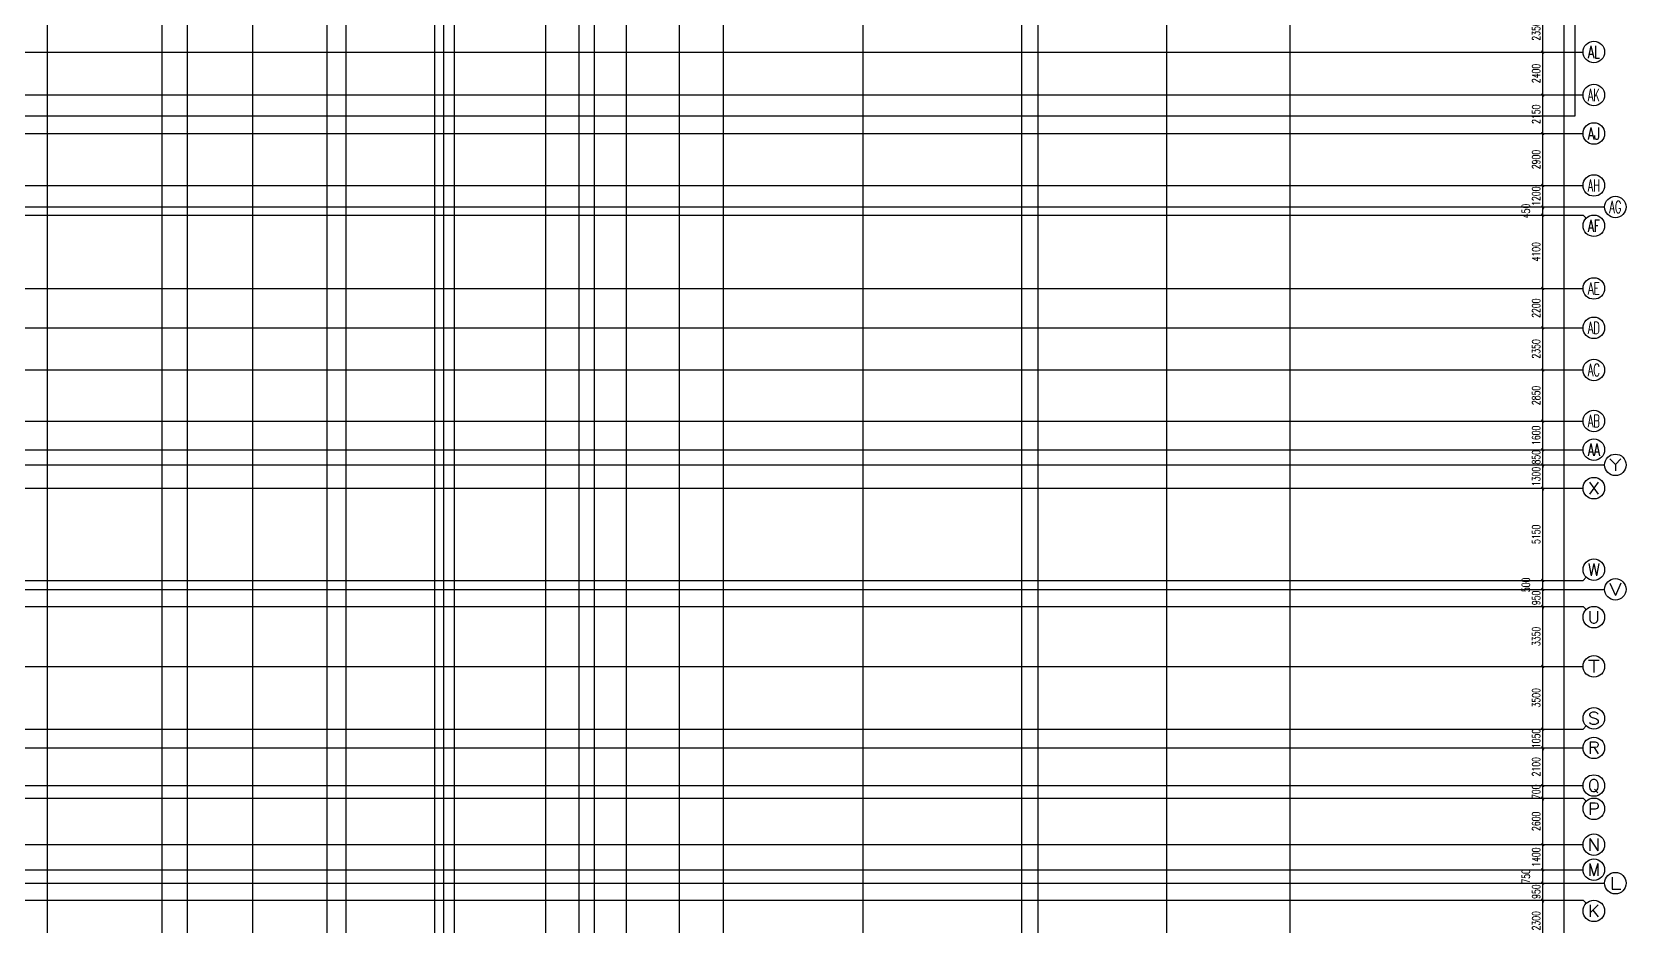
# Model space of a CAD drawing. Extents: x 369444 to 684549, y -549309 to 575337.
# Drawn here: x 544050 to 632971, y 95757 to 145682 of the extents above; entities that cross this region are included whole.
import ezdxf
from ezdxf.enums import TextEntityAlignment as Align

# ---------------------------------------------------------------- set-up
doc = ezdxf.new("R2010")
doc.units = 0
doc.header["$LTSCALE"] = 1000
doc.header["$MEASUREMENT"] = 0
for name, color, linetype in [('AXIS', 3, 'Continuous'), ('AXIS_TEXT', 7, 'Continuous'), ('DOTE', 1, 'Continuous')]:
    doc.layers.add(name, color=color, linetype=linetype)
doc.layers.add('不要动图层', color=140, linetype='Continuous', plot=False)
doc.styles.add('_TCH_AXIS', font='COMPLEX', dxfattribs={"bigfont": 'GBCBIG'})
doc.styles.add('_TCH_DIM_T3', font='SIMPLEX', dxfattribs={"width": 0.705882, "bigfont": 'GBCBIG'})
doc.styles.add('COMPLEX', font='COMPLEX')
doc.dimstyles.new('_TCH_ARCH&&150', dxfattribs={"dimtxt": 446.25, "dimasz": 150, "dimexe": 375, "dimexo": 450, "dimgap": 150, "dimtad": 1, "dimdec": 0, "dimzin": 0, "dimdsep": 46, "dimtxsty": '_TCH_DIM_T3', "dimblk": 'ARCHTICK', "dimcen": 0.09, "dimclrt": 7, "dimazin": 2, "dimtfac": 1, "dimtdec": 0, "dimtix": 1, "dimtmove": 2, "dimatfit": 3, "dimfxl": 0, "dimtolj": 1, "dimtzin": 0, "dimarcsym": 0})

# ---------------------------------------------------------------- blocks, each defined once
blk = doc.blocks.new('_ArchTick')
at = {"color": 0, "linetype": 'ByBlock', "const_width": 0.4}
blk.add_lwpolyline([(-0.5, -0.5), (0.5, 0.5)], dxfattribs=at)
blk = doc.blocks.new('*D790')
at = {"layer": 'AXIS', "color": 0, "lineweight": -2, "transparency": 16777216}
for p, q in [((625021, 97207), (628696, 97207)), ((628321, 94907), (628321, 97207)), ((625021, 94907), (628696, 94907))]:
    blk.add_line(p, q, dxfattribs=at)
at = {"layer": 'Defpoints', "color": 0, "transparency": 16777216}
for p in [(624571, 97207), (628321, 97207), (624571, 94907)]:
    blk.add_point(p, dxfattribs=at)
at = {"layer": 'AXIS', "color": 0, "lineweight": -2, "transparency": 16777216, "xscale": 150, "yscale": 150, "zscale": 150}
for p, rotation in [((628321, 97207), 90), ((628321, 94907), 270)]:
    blk.add_blockref('_ArchTick', p, dxfattribs=dict(at, rotation=rotation))
at = {"layer": 'AXIS', "color": 7, "lineweight": -2, "transparency": 16777216, "insert": (627948, 96057), "char_height": 446.2, "attachment_point": 5, "rotation": 90, "style": '_TCH_DIM_T3'}
blk.add_mtext('\\A1;2300', dxfattribs=at)
blk = doc.blocks.new('*D791')
at = {"layer": 'AXIS', "color": 0, "lineweight": -2, "transparency": 16777216}
for p, q in [((625021, 98157), (628696, 98157)), ((628321, 98157), (628321, 98307)), ((628321, 97207), (628321, 98157)), ((625021, 97207), (628696, 97207)), ((628321, 97207), (628321, 97057))]:
    blk.add_line(p, q, dxfattribs=at)
at = {"layer": 'Defpoints', "color": 0, "transparency": 16777216}
for p in [(624571, 98157), (628321, 98157), (624571, 97207)]:
    blk.add_point(p, dxfattribs=at)
at = {"layer": 'AXIS', "color": 0, "lineweight": -2, "transparency": 16777216, "xscale": 150, "yscale": 150, "zscale": 150}
for p, rotation in [((628321, 98157), 270), ((628321, 97207), 90)]:
    blk.add_blockref('_ArchTick', p, dxfattribs=dict(at, rotation=rotation))
at = {"layer": 'AXIS', "color": 7, "lineweight": -2, "transparency": 16777216, "insert": (627948, 97682), "char_height": 446.2, "attachment_point": 5, "rotation": 90, "style": '_TCH_DIM_T3'}
blk.add_mtext('\\A1;950', dxfattribs=at)
blk = doc.blocks.new('*D792')
at = {"layer": 'AXIS', "color": 0, "lineweight": -2, "transparency": 16777216}
for p, q in [((625021, 98907), (628696, 98907)), ((628321, 98157), (628321, 98907)), ((625021, 98157), (628696, 98157))]:
    blk.add_line(p, q, dxfattribs=at)
at = {"layer": 'Defpoints', "color": 0, "transparency": 16777216}
for p in [(624571, 98907), (628321, 98907), (624571, 98157)]:
    blk.add_point(p, dxfattribs=at)
at = {"layer": 'AXIS', "color": 0, "lineweight": -2, "transparency": 16777216, "xscale": 150, "yscale": 150, "zscale": 150}
for p, rotation in [((628321, 98907), 90), ((628321, 98157), 270)]:
    blk.add_blockref('_ArchTick', p, dxfattribs=dict(at, rotation=rotation))
at = {"layer": 'AXIS', "color": 7, "lineweight": -2, "transparency": 16777216, "insert": (627383, 98532), "char_height": 446.2, "attachment_point": 5, "rotation": 90, "style": '_TCH_DIM_T3'}
blk.add_mtext('\\A1;750', dxfattribs=at)
blk = doc.blocks.new('*D793')
at = {"layer": 'AXIS', "color": 0, "lineweight": -2, "transparency": 16777216}
for p, q in [((625021, 100307), (628696, 100307)), ((628321, 98907), (628321, 100307)), ((625021, 98907), (628696, 98907))]:
    blk.add_line(p, q, dxfattribs=at)
at = {"layer": 'Defpoints', "color": 0, "transparency": 16777216}
for p in [(624571, 100307), (628321, 100307), (624571, 98907)]:
    blk.add_point(p, dxfattribs=at)
at = {"layer": 'AXIS', "color": 0, "lineweight": -2, "transparency": 16777216, "xscale": 150, "yscale": 150, "zscale": 150}
for p, rotation in [((628321, 100307), 90), ((628321, 98907), 270)]:
    blk.add_blockref('_ArchTick', p, dxfattribs=dict(at, rotation=rotation))
at = {"layer": 'AXIS', "color": 7, "lineweight": -2, "transparency": 16777216, "insert": (627948, 99607), "char_height": 446.2, "attachment_point": 5, "rotation": 90, "style": '_TCH_DIM_T3'}
blk.add_mtext('\\A1;1400', dxfattribs=at)
blk = doc.blocks.new('*D794')
at = {"layer": 'AXIS', "color": 0, "lineweight": -2, "transparency": 16777216}
for p, q in [((625021, 102907), (628696, 102907)), ((628321, 100307), (628321, 102907)), ((625021, 100307), (628696, 100307))]:
    blk.add_line(p, q, dxfattribs=at)
at = {"layer": 'Defpoints', "color": 0, "transparency": 16777216}
for p in [(624571, 102907), (628321, 102907), (624571, 100307)]:
    blk.add_point(p, dxfattribs=at)
at = {"layer": 'AXIS', "color": 0, "lineweight": -2, "transparency": 16777216, "xscale": 150, "yscale": 150, "zscale": 150}
for p, rotation in [((628321, 102907), 90), ((628321, 100307), 270)]:
    blk.add_blockref('_ArchTick', p, dxfattribs=dict(at, rotation=rotation))
at = {"layer": 'AXIS', "color": 7, "lineweight": -2, "transparency": 16777216, "insert": (627948, 101607), "char_height": 446.2, "attachment_point": 5, "rotation": 90, "style": '_TCH_DIM_T3'}
blk.add_mtext('\\A1;2600', dxfattribs=at)
blk = doc.blocks.new('*D795')
at = {"layer": 'AXIS', "color": 0, "lineweight": -2, "transparency": 16777216}
for p, q in [((625021, 103607), (628696, 103607)), ((628321, 103607), (628321, 103757)), ((628321, 102907), (628321, 103607)), ((625021, 102907), (628696, 102907)), ((628321, 102907), (628321, 102757))]:
    blk.add_line(p, q, dxfattribs=at)
at = {"layer": 'Defpoints', "color": 0, "transparency": 16777216}
for p in [(624571, 103607), (628321, 103607), (624571, 102907)]:
    blk.add_point(p, dxfattribs=at)
at = {"layer": 'AXIS', "color": 0, "lineweight": -2, "transparency": 16777216, "xscale": 150, "yscale": 150, "zscale": 150}
for p, rotation in [((628321, 103607), 270), ((628321, 102907), 90)]:
    blk.add_blockref('_ArchTick', p, dxfattribs=dict(at, rotation=rotation))
at = {"layer": 'AXIS', "color": 7, "lineweight": -2, "transparency": 16777216, "insert": (627948, 103257), "char_height": 446.2, "attachment_point": 5, "rotation": 90, "style": '_TCH_DIM_T3'}
blk.add_mtext('\\A1;700', dxfattribs=at)
blk = doc.blocks.new('*D796')
at = {"layer": 'AXIS', "color": 0, "lineweight": -2, "transparency": 16777216}
for p, q in [((625021, 105707), (628696, 105707)), ((628321, 103607), (628321, 105707)), ((625021, 103607), (628696, 103607))]:
    blk.add_line(p, q, dxfattribs=at)
at = {"layer": 'Defpoints', "color": 0, "transparency": 16777216}
for p in [(624571, 105707), (628321, 105707), (624571, 103607)]:
    blk.add_point(p, dxfattribs=at)
at = {"layer": 'AXIS', "color": 0, "lineweight": -2, "transparency": 16777216, "xscale": 150, "yscale": 150, "zscale": 150}
for p, rotation in [((628321, 105707), 90), ((628321, 103607), 270)]:
    blk.add_blockref('_ArchTick', p, dxfattribs=dict(at, rotation=rotation))
at = {"layer": 'AXIS', "color": 7, "lineweight": -2, "transparency": 16777216, "insert": (627948, 104657), "char_height": 446.2, "attachment_point": 5, "rotation": 90, "style": '_TCH_DIM_T3'}
blk.add_mtext('\\A1;2100', dxfattribs=at)
blk = doc.blocks.new('*D797')
at = {"layer": 'AXIS', "color": 0, "lineweight": -2, "transparency": 16777216}
for p, q in [((625021, 106757), (628696, 106757)), ((628321, 106757), (628321, 106907)), ((628321, 105707), (628321, 106757)), ((625021, 105707), (628696, 105707)), ((628321, 105707), (628321, 105557))]:
    blk.add_line(p, q, dxfattribs=at)
at = {"layer": 'Defpoints', "color": 0, "transparency": 16777216}
for p in [(624571, 106757), (628321, 106757), (624571, 105707)]:
    blk.add_point(p, dxfattribs=at)
at = {"layer": 'AXIS', "color": 0, "lineweight": -2, "transparency": 16777216, "xscale": 150, "yscale": 150, "zscale": 150}
for p, rotation in [((628321, 106757), 270), ((628321, 105707), 90)]:
    blk.add_blockref('_ArchTick', p, dxfattribs=dict(at, rotation=rotation))
at = {"layer": 'AXIS', "color": 7, "lineweight": -2, "transparency": 16777216, "insert": (627948, 106232), "char_height": 446.2, "attachment_point": 5, "rotation": 90, "style": '_TCH_DIM_T3'}
blk.add_mtext('\\A1;1050', dxfattribs=at)
blk = doc.blocks.new('*D798')
at = {"layer": 'AXIS', "color": 0, "lineweight": -2, "transparency": 16777216}
for p, q in [((625021, 110257), (628696, 110257)), ((628321, 106757), (628321, 110257)), ((625021, 106757), (628696, 106757))]:
    blk.add_line(p, q, dxfattribs=at)
at = {"layer": 'Defpoints', "color": 0, "transparency": 16777216}
for p in [(624571, 110257), (628321, 110257), (624571, 106757)]:
    blk.add_point(p, dxfattribs=at)
at = {"layer": 'AXIS', "color": 0, "lineweight": -2, "transparency": 16777216, "xscale": 150, "yscale": 150, "zscale": 150}
for p, rotation in [((628321, 110257), 90), ((628321, 106757), 270)]:
    blk.add_blockref('_ArchTick', p, dxfattribs=dict(at, rotation=rotation))
at = {"layer": 'AXIS', "color": 7, "lineweight": -2, "transparency": 16777216, "insert": (627948, 108507), "char_height": 446.2, "attachment_point": 5, "rotation": 90, "style": '_TCH_DIM_T3'}
blk.add_mtext('\\A1;3500', dxfattribs=at)
blk = doc.blocks.new('*D799')
at = {"layer": 'AXIS', "color": 0, "lineweight": -2, "transparency": 16777216}
for p, q in [((625021, 113607), (628696, 113607)), ((628321, 110257), (628321, 113607)), ((625021, 110257), (628696, 110257))]:
    blk.add_line(p, q, dxfattribs=at)
at = {"layer": 'Defpoints', "color": 0, "transparency": 16777216}
for p in [(624571, 113607), (628321, 113607), (624571, 110257)]:
    blk.add_point(p, dxfattribs=at)
at = {"layer": 'AXIS', "color": 0, "lineweight": -2, "transparency": 16777216, "xscale": 150, "yscale": 150, "zscale": 150}
for p, rotation in [((628321, 113607), 90), ((628321, 110257), 270)]:
    blk.add_blockref('_ArchTick', p, dxfattribs=dict(at, rotation=rotation))
at = {"layer": 'AXIS', "color": 7, "lineweight": -2, "transparency": 16777216, "insert": (627948, 111932), "char_height": 446.2, "attachment_point": 5, "rotation": 90, "style": '_TCH_DIM_T3'}
blk.add_mtext('\\A1;3350', dxfattribs=at)
blk = doc.blocks.new('*D800')
at = {"layer": 'AXIS', "color": 0, "lineweight": -2, "transparency": 16777216}
for p, q in [((625021, 114557), (628696, 114557)), ((628321, 114557), (628321, 114707)), ((628321, 113607), (628321, 114557)), ((625021, 113607), (628696, 113607)), ((628321, 113607), (628321, 113457))]:
    blk.add_line(p, q, dxfattribs=at)
at = {"layer": 'Defpoints', "color": 0, "transparency": 16777216}
for p in [(624571, 114557), (628321, 114557), (624571, 113607)]:
    blk.add_point(p, dxfattribs=at)
at = {"layer": 'AXIS', "color": 0, "lineweight": -2, "transparency": 16777216, "xscale": 150, "yscale": 150, "zscale": 150}
for p, rotation in [((628321, 114557), 270), ((628321, 113607), 90)]:
    blk.add_blockref('_ArchTick', p, dxfattribs=dict(at, rotation=rotation))
at = {"layer": 'AXIS', "color": 7, "lineweight": -2, "transparency": 16777216, "insert": (627948, 114082), "char_height": 446.2, "attachment_point": 5, "rotation": 90, "style": '_TCH_DIM_T3'}
blk.add_mtext('\\A1;950', dxfattribs=at)
blk = doc.blocks.new('*D801')
at = {"layer": 'AXIS', "color": 0, "lineweight": -2, "transparency": 16777216}
for p, q in [((625021, 115057), (628696, 115057)), ((628321, 114557), (628321, 115057)), ((625021, 114557), (628696, 114557))]:
    blk.add_line(p, q, dxfattribs=at)
at = {"layer": 'Defpoints', "color": 0, "transparency": 16777216}
for p in [(624571, 115057), (628321, 115057), (624571, 114557)]:
    blk.add_point(p, dxfattribs=at)
at = {"layer": 'AXIS', "color": 0, "lineweight": -2, "transparency": 16777216, "xscale": 150, "yscale": 150, "zscale": 150}
for p, rotation in [((628321, 115057), 90), ((628321, 114557), 270)]:
    blk.add_blockref('_ArchTick', p, dxfattribs=dict(at, rotation=rotation))
at = {"layer": 'AXIS', "color": 7, "lineweight": -2, "transparency": 16777216, "insert": (627383, 114807), "char_height": 446.2, "attachment_point": 5, "rotation": 90, "style": '_TCH_DIM_T3'}
blk.add_mtext('\\A1;500', dxfattribs=at)
blk = doc.blocks.new('*D802')
at = {"layer": 'AXIS', "color": 0, "lineweight": -2, "transparency": 16777216}
for p, q in [((625021, 120207), (628696, 120207)), ((628321, 115057), (628321, 120207)), ((625021, 115057), (628696, 115057))]:
    blk.add_line(p, q, dxfattribs=at)
at = {"layer": 'Defpoints', "color": 0, "transparency": 16777216}
for p in [(624571, 120207), (628321, 120207), (624571, 115057)]:
    blk.add_point(p, dxfattribs=at)
at = {"layer": 'AXIS', "color": 0, "lineweight": -2, "transparency": 16777216, "xscale": 150, "yscale": 150, "zscale": 150}
for p, rotation in [((628321, 120207), 90), ((628321, 115057), 270)]:
    blk.add_blockref('_ArchTick', p, dxfattribs=dict(at, rotation=rotation))
at = {"layer": 'AXIS', "color": 7, "lineweight": -2, "transparency": 16777216, "insert": (627948, 117632), "char_height": 446.2, "attachment_point": 5, "rotation": 90, "style": '_TCH_DIM_T3'}
blk.add_mtext('\\A1;5150', dxfattribs=at)
blk = doc.blocks.new('*D803')
at = {"layer": 'AXIS', "color": 0, "lineweight": -2, "transparency": 16777216}
for p, q in [((625021, 121507), (628696, 121507)), ((628321, 121507), (628321, 121657)), ((628321, 120207), (628321, 121507)), ((625021, 120207), (628696, 120207)), ((628321, 120207), (628321, 120057))]:
    blk.add_line(p, q, dxfattribs=at)
at = {"layer": 'Defpoints', "color": 0, "transparency": 16777216}
for p in [(624571, 121507), (628321, 121507), (624571, 120207)]:
    blk.add_point(p, dxfattribs=at)
at = {"layer": 'AXIS', "color": 0, "lineweight": -2, "transparency": 16777216, "xscale": 150, "yscale": 150, "zscale": 150}
for p, rotation in [((628321, 121507), 270), ((628321, 120207), 90)]:
    blk.add_blockref('_ArchTick', p, dxfattribs=dict(at, rotation=rotation))
at = {"layer": 'AXIS', "color": 7, "lineweight": -2, "transparency": 16777216, "insert": (627948, 120857), "char_height": 446.2, "attachment_point": 5, "rotation": 90, "style": '_TCH_DIM_T3'}
blk.add_mtext('\\A1;1300', dxfattribs=at)
blk = doc.blocks.new('*D804')
at = {"layer": 'AXIS', "color": 0, "lineweight": -2, "transparency": 16777216}
for p, q in [((625021, 122357), (628696, 122357)), ((628321, 122357), (628321, 122507)), ((628321, 121507), (628321, 122357)), ((625021, 121507), (628696, 121507)), ((628321, 121507), (628321, 121357))]:
    blk.add_line(p, q, dxfattribs=at)
at = {"layer": 'Defpoints', "color": 0, "transparency": 16777216}
for p in [(624571, 122357), (628321, 122357), (624571, 121507)]:
    blk.add_point(p, dxfattribs=at)
at = {"layer": 'AXIS', "color": 0, "lineweight": -2, "transparency": 16777216, "xscale": 150, "yscale": 150, "zscale": 150}
for p, rotation in [((628321, 122357), 270), ((628321, 121507), 90)]:
    blk.add_blockref('_ArchTick', p, dxfattribs=dict(at, rotation=rotation))
at = {"layer": 'AXIS', "color": 7, "lineweight": -2, "transparency": 16777216, "insert": (627948, 121932), "char_height": 446.2, "attachment_point": 5, "rotation": 90, "style": '_TCH_DIM_T3'}
blk.add_mtext('\\A1;850', dxfattribs=at)
blk = doc.blocks.new('*D805')
at = {"layer": 'AXIS', "color": 0, "lineweight": -2, "transparency": 16777216}
for p, q in [((625021, 123957), (628696, 123957)), ((628321, 122357), (628321, 123957)), ((625021, 122357), (628696, 122357))]:
    blk.add_line(p, q, dxfattribs=at)
at = {"layer": 'Defpoints', "color": 0, "transparency": 16777216}
for p in [(624571, 123957), (628321, 123957), (624571, 122357)]:
    blk.add_point(p, dxfattribs=at)
at = {"layer": 'AXIS', "color": 0, "lineweight": -2, "transparency": 16777216, "xscale": 150, "yscale": 150, "zscale": 150}
for p, rotation in [((628321, 123957), 90), ((628321, 122357), 270)]:
    blk.add_blockref('_ArchTick', p, dxfattribs=dict(at, rotation=rotation))
at = {"layer": 'AXIS', "color": 7, "lineweight": -2, "transparency": 16777216, "insert": (627948, 123157), "char_height": 446.2, "attachment_point": 5, "rotation": 90, "style": '_TCH_DIM_T3'}
blk.add_mtext('\\A1;1600', dxfattribs=at)
blk = doc.blocks.new('*D806')
at = {"layer": 'AXIS', "color": 0, "lineweight": -2, "transparency": 16777216}
for p, q in [((625021, 126807), (628696, 126807)), ((628321, 123957), (628321, 126807)), ((625021, 123957), (628696, 123957))]:
    blk.add_line(p, q, dxfattribs=at)
at = {"layer": 'Defpoints', "color": 0, "transparency": 16777216}
for p in [(624571, 126807), (628321, 126807), (624571, 123957)]:
    blk.add_point(p, dxfattribs=at)
at = {"layer": 'AXIS', "color": 0, "lineweight": -2, "transparency": 16777216, "xscale": 150, "yscale": 150, "zscale": 150}
for p, rotation in [((628321, 126807), 90), ((628321, 123957), 270)]:
    blk.add_blockref('_ArchTick', p, dxfattribs=dict(at, rotation=rotation))
at = {"layer": 'AXIS', "color": 7, "lineweight": -2, "transparency": 16777216, "insert": (627948, 125382), "char_height": 446.2, "attachment_point": 5, "rotation": 90, "style": '_TCH_DIM_T3'}
blk.add_mtext('\\A1;2850', dxfattribs=at)
blk = doc.blocks.new('*D807')
at = {"layer": 'AXIS', "color": 0, "lineweight": -2, "transparency": 16777216}
for p, q in [((625021, 129157), (628696, 129157)), ((628321, 126807), (628321, 129157)), ((625021, 126807), (628696, 126807))]:
    blk.add_line(p, q, dxfattribs=at)
at = {"layer": 'Defpoints', "color": 0, "transparency": 16777216}
for p in [(624571, 129157), (628321, 129157), (624571, 126807)]:
    blk.add_point(p, dxfattribs=at)
at = {"layer": 'AXIS', "color": 0, "lineweight": -2, "transparency": 16777216, "xscale": 150, "yscale": 150, "zscale": 150}
for p, rotation in [((628321, 129157), 90), ((628321, 126807), 270)]:
    blk.add_blockref('_ArchTick', p, dxfattribs=dict(at, rotation=rotation))
at = {"layer": 'AXIS', "color": 7, "lineweight": -2, "transparency": 16777216, "insert": (627948, 127982), "char_height": 446.2, "attachment_point": 5, "rotation": 90, "style": '_TCH_DIM_T3'}
blk.add_mtext('\\A1;2350', dxfattribs=at)
blk = doc.blocks.new('*D808')
at = {"layer": 'AXIS', "color": 0, "lineweight": -2, "transparency": 16777216}
for p, q in [((625021, 131357), (628696, 131357)), ((628321, 129157), (628321, 131357)), ((625021, 129157), (628696, 129157))]:
    blk.add_line(p, q, dxfattribs=at)
at = {"layer": 'Defpoints', "color": 0, "transparency": 16777216}
for p in [(624571, 131357), (628321, 131357), (624571, 129157)]:
    blk.add_point(p, dxfattribs=at)
at = {"layer": 'AXIS', "color": 0, "lineweight": -2, "transparency": 16777216, "xscale": 150, "yscale": 150, "zscale": 150}
for p, rotation in [((628321, 131357), 90), ((628321, 129157), 270)]:
    blk.add_blockref('_ArchTick', p, dxfattribs=dict(at, rotation=rotation))
at = {"layer": 'AXIS', "color": 7, "lineweight": -2, "transparency": 16777216, "insert": (627948, 130257), "char_height": 446.2, "attachment_point": 5, "rotation": 90, "style": '_TCH_DIM_T3'}
blk.add_mtext('\\A1;2200', dxfattribs=at)
blk = doc.blocks.new('*D809')
at = {"layer": 'AXIS', "color": 0, "lineweight": -2, "transparency": 16777216}
for p, q in [((625021, 135457), (628696, 135457)), ((628321, 131357), (628321, 135457)), ((625021, 131357), (628696, 131357))]:
    blk.add_line(p, q, dxfattribs=at)
at = {"layer": 'Defpoints', "color": 0, "transparency": 16777216}
for p in [(624571, 135457), (628321, 135457), (624571, 131357)]:
    blk.add_point(p, dxfattribs=at)
at = {"layer": 'AXIS', "color": 0, "lineweight": -2, "transparency": 16777216, "xscale": 150, "yscale": 150, "zscale": 150}
for p, rotation in [((628321, 135457), 90), ((628321, 131357), 270)]:
    blk.add_blockref('_ArchTick', p, dxfattribs=dict(at, rotation=rotation))
at = {"layer": 'AXIS', "color": 7, "lineweight": -2, "transparency": 16777216, "insert": (627948, 133407), "char_height": 446.2, "attachment_point": 5, "rotation": 90, "style": '_TCH_DIM_T3'}
blk.add_mtext('\\A1;4100', dxfattribs=at)
blk = doc.blocks.new('*D810')
at = {"layer": 'AXIS', "color": 0, "lineweight": -2, "transparency": 16777216}
for p, q in [((625021, 135907), (628696, 135907)), ((625021, 135457), (628696, 135457)), ((628321, 135457), (628321, 135907))]:
    blk.add_line(p, q, dxfattribs=at)
at = {"layer": 'Defpoints', "color": 0, "transparency": 16777216}
for p in [(624571, 135907), (624571, 135457), (628321, 135907)]:
    blk.add_point(p, dxfattribs=at)
at = {"layer": 'AXIS', "color": 0, "lineweight": -2, "transparency": 16777216, "xscale": 150, "yscale": 150, "zscale": 150}
for p, rotation in [((628321, 135907), 90), ((628321, 135457), 270)]:
    blk.add_blockref('_ArchTick', p, dxfattribs=dict(at, rotation=rotation))
at = {"layer": 'AXIS', "color": 7, "lineweight": -2, "transparency": 16777216, "insert": (627383, 135682), "char_height": 446.2, "attachment_point": 5, "rotation": 90, "style": '_TCH_DIM_T3'}
blk.add_mtext('\\A1;450', dxfattribs=at)
blk = doc.blocks.new('*D811')
at = {"layer": 'AXIS', "color": 0, "lineweight": -2, "transparency": 16777216}
for p, q in [((625021, 137107), (628696, 137107)), ((628321, 137107), (628321, 137257)), ((628321, 135907), (628321, 137107)), ((625021, 135907), (628696, 135907)), ((628321, 135907), (628321, 135757))]:
    blk.add_line(p, q, dxfattribs=at)
at = {"layer": 'Defpoints', "color": 0, "transparency": 16777216}
for p in [(624571, 137107), (628321, 137107), (624571, 135907)]:
    blk.add_point(p, dxfattribs=at)
at = {"layer": 'AXIS', "color": 0, "lineweight": -2, "transparency": 16777216, "xscale": 150, "yscale": 150, "zscale": 150}
for p, rotation in [((628321, 137107), 270), ((628321, 135907), 90)]:
    blk.add_blockref('_ArchTick', p, dxfattribs=dict(at, rotation=rotation))
at = {"layer": 'AXIS', "color": 7, "lineweight": -2, "transparency": 16777216, "insert": (627948, 136507), "char_height": 446.2, "attachment_point": 5, "rotation": 90, "style": '_TCH_DIM_T3'}
blk.add_mtext('\\A1;1200', dxfattribs=at)
blk = doc.blocks.new('*D812')
at = {"layer": 'AXIS', "color": 0, "lineweight": -2, "transparency": 16777216}
for p, q in [((625021, 140007), (628696, 140007)), ((628321, 137107), (628321, 140007)), ((625021, 137107), (628696, 137107))]:
    blk.add_line(p, q, dxfattribs=at)
at = {"layer": 'Defpoints', "color": 0, "transparency": 16777216}
for p in [(624571, 140007), (628321, 140007), (624571, 137107)]:
    blk.add_point(p, dxfattribs=at)
at = {"layer": 'AXIS', "color": 0, "lineweight": -2, "transparency": 16777216, "xscale": 150, "yscale": 150, "zscale": 150}
for p, rotation in [((628321, 140007), 90), ((628321, 137107), 270)]:
    blk.add_blockref('_ArchTick', p, dxfattribs=dict(at, rotation=rotation))
at = {"layer": 'AXIS', "color": 7, "lineweight": -2, "transparency": 16777216, "insert": (627948, 138557), "char_height": 446.2, "attachment_point": 5, "rotation": 90, "style": '_TCH_DIM_T3'}
blk.add_mtext('\\A1;2900', dxfattribs=at)
blk = doc.blocks.new('*D813')
at = {"layer": 'AXIS', "color": 0, "lineweight": -2, "transparency": 16777216}
for p, q in [((625021, 142157), (628696, 142157)), ((628321, 140007), (628321, 142157)), ((625021, 140007), (628696, 140007))]:
    blk.add_line(p, q, dxfattribs=at)
at = {"layer": 'Defpoints', "color": 0, "transparency": 16777216}
for p in [(624571, 142157), (628321, 142157), (624571, 140007)]:
    blk.add_point(p, dxfattribs=at)
at = {"layer": 'AXIS', "color": 0, "lineweight": -2, "transparency": 16777216, "xscale": 150, "yscale": 150, "zscale": 150}
for p, rotation in [((628321, 142157), 90), ((628321, 140007), 270)]:
    blk.add_blockref('_ArchTick', p, dxfattribs=dict(at, rotation=rotation))
at = {"layer": 'AXIS', "color": 7, "lineweight": -2, "transparency": 16777216, "insert": (627948, 141082), "char_height": 446.2, "attachment_point": 5, "rotation": 90, "style": '_TCH_DIM_T3'}
blk.add_mtext('\\A1;2150', dxfattribs=at)
blk = doc.blocks.new('*D814')
at = {"layer": 'AXIS', "color": 0, "lineweight": -2, "transparency": 16777216}
for p, q in [((625021, 144557), (628696, 144557)), ((628321, 142157), (628321, 144557)), ((625021, 142157), (628696, 142157))]:
    blk.add_line(p, q, dxfattribs=at)
at = {"layer": 'Defpoints', "color": 0, "transparency": 16777216}
for p in [(624571, 144557), (628321, 144557), (624571, 142157)]:
    blk.add_point(p, dxfattribs=at)
at = {"layer": 'AXIS', "color": 0, "lineweight": -2, "transparency": 16777216, "xscale": 150, "yscale": 150, "zscale": 150}
for p, rotation in [((628321, 144557), 90), ((628321, 142157), 270)]:
    blk.add_blockref('_ArchTick', p, dxfattribs=dict(at, rotation=rotation))
at = {"layer": 'AXIS', "color": 7, "lineweight": -2, "transparency": 16777216, "insert": (627948, 143357), "char_height": 446.2, "attachment_point": 5, "rotation": 90, "style": '_TCH_DIM_T3'}
blk.add_mtext('\\A1;2400', dxfattribs=at)
blk = doc.blocks.new('*D815')
at = {"layer": 'AXIS', "color": 0, "lineweight": -2, "transparency": 16777216}
for p, q in [((625021, 146907), (628696, 146907)), ((628321, 144557), (628321, 146907)), ((625021, 144557), (628696, 144557))]:
    blk.add_line(p, q, dxfattribs=at)
at = {"layer": 'Defpoints', "color": 0, "transparency": 16777216}
for p in [(624571, 146907), (628321, 146907), (624571, 144557)]:
    blk.add_point(p, dxfattribs=at)
at = {"layer": 'AXIS', "color": 0, "lineweight": -2, "transparency": 16777216, "xscale": 150, "yscale": 150, "zscale": 150}
for p, rotation in [((628321, 146907), 90), ((628321, 144557), 270)]:
    blk.add_blockref('_ArchTick', p, dxfattribs=dict(at, rotation=rotation))
at = {"layer": 'AXIS', "color": 7, "lineweight": -2, "transparency": 16777216, "insert": (627948, 145732), "char_height": 446.2, "attachment_point": 5, "rotation": 90, "style": '_TCH_DIM_T3'}
blk.add_mtext('\\A1;2350', dxfattribs=at)
blk = doc.blocks.new('*D948')
at = {"layer": 'AXIS', "color": 0, "lineweight": -2, "transparency": 16777216}
for p, q in [((625021, 470507), (629896, 470507)), ((629521, 65157), (629521, 470507)), ((625021, 65157), (629896, 65157))]:
    blk.add_line(p, q, dxfattribs=at)
at = {"layer": 'Defpoints', "color": 0, "transparency": 16777216}
for p in [(624571, 470507), (629521, 470507), (624571, 65157)]:
    blk.add_point(p, dxfattribs=at)
at = {"layer": 'AXIS', "color": 0, "lineweight": -2, "transparency": 16777216, "xscale": 150, "yscale": 150, "zscale": 150}
for p, rotation in [((629521, 470507), 90), ((629521, 65157), 270)]:
    blk.add_blockref('_ArchTick', p, dxfattribs=dict(at, rotation=rotation))
at = {"layer": 'AXIS', "color": 7, "lineweight": -2, "transparency": 16777216, "insert": (629148, 267832), "char_height": 446.2, "attachment_point": 5, "rotation": 90, "style": '_TCH_DIM_T3'}
blk.add_mtext('\\A1;405350', dxfattribs=at)
blk = doc.blocks.new('_AXISO')
blk.add_circle((0, 0), 0.5)
at = {"layer": 'AXIS_TEXT', "style": 'COMPLEX', "width": 1.041667}
blk.add_attdef('A', text='', height=0.56, dxfattribs=at).set_placement((-0.25, -0.28), (0.25, -0.28), align=Align.FIT)

msp = doc.modelspace()

# ---------------------------------------------------------------- linework, layer by layer
at = {"layer": 'AXIS'}
for p, q in [((624570.9, 144557), (630570.9, 144557)), ((624570.9, 142157), (630570.9, 142157)), ((624570.9, 140007), (630570.9, 140007)), ((624570.9, 137107), (630570.9, 137107)), ((624570.9, 135907), (631770.9, 135907)), ((624570.9, 135457), (630570.9, 135457)), ((630746.7, 135281.2), (630570.9, 135457)), ((624570.9, 131357), (630570.9, 131357)), ((624570.9, 129157), (630570.9, 129157)), ((624570.9, 126807), (630570.9, 126807)), ((624570.9, 123957), (630570.9, 123957)), ((624570.9, 122357), (630570.9, 122357)), ((624570.9, 121507), (631770.9, 121507)), ((624570.9, 120207), (630570.9, 120207)), ((624570.9, 115057), (630570.9, 115057)), ((630746.7, 115232.7), (630570.9, 115057)), ((624570.9, 114557), (631770.9, 114557)), ((624570.9, 113607), (630570.9, 113607)), ((630746.7, 113431.2), (630570.9, 113607)), ((624570.9, 110257), (630570.9, 110257)), ((624570.9, 106757), (630570.9, 106757)), ((630746.7, 106932.7), (630570.9, 106757)), ((624570.9, 105707), (630570.9, 105707)), ((624570.9, 103606.9), (630570.9, 103606.9)), ((624570.9, 102907), (630570.9, 102907)), ((630746.7, 102731.2), (630570.9, 102907)), ((624570.9, 100307), (630570.9, 100307)), ((624570.9, 98907), (630570.9, 98907)), ((624570.9, 98157), (631770.9, 98157)), ((624570.9, 97207), (630570.9, 97207)), ((630746.7, 97031.2), (630570.9, 97207))]:
    msp.add_line(p, q, dxfattribs=at)
at = {"layer": 'DOTE', "color": 8}
for p, q in [((544924.5, 59364.2), (544924.5, 476704.8)), ((552724.5, 59364.2), (552724.5, 476704.8)), ((560524.5, 59364.2), (560524.5, 476704.8)), ((561574.5, 59364.2), (561574.5, 476704.8)), ((566524.5, 59364.2), (566524.5, 476704.8)), ((567024.5, 59364.2), (567024.5, 476704.8)), ((567624.5, 59364.2), (567624.5, 476704.8)), ((572724.5, 59364.2), (572724.5, 476704.8)), ((574574.5, 59364.2), (574574.5, 476704.8)), ((575424.5, 59364.2), (575424.5, 476704.8)), ((580174.5, 59364.2), (580174.5, 476704.8)), ((582624.5, 59364.2), (582624.5, 476704.8)), ((590424.5, 59364.2), (590424.5, 476704.8)), ((599274.5, 59364.2), (599274.5, 476704.8)), ((607344.5, 59364.2), (607344.5, 476704.8)), ((614224.5, 59364.2), (614224.5, 476704.8)), ((551324.5, 59364.2), (551324.5, 261807)), ((556374.5, 59364.2), (556374.5, 261807)), ((577224.5, 59364.2), (577224.5, 261807)), ((600174.5, 59364.2), (600174.5, 261807))]:
    msp.add_line(p, q, dxfattribs=at)
at = {"layer": 'DOTE', "color": 8, "lineweight": -2}
for p, q in [((377844.4, 144557), (624570.9, 144557)), ((377844.4, 142157), (624570.9, 142157)), ((377844.4, 140007), (624570.9, 140007)), ((377844.4, 137107), (624570.9, 137107)), ((377844.4, 135907), (624570.9, 135907)), ((377844.4, 135457), (624570.9, 135457)), ((377844.4, 131357), (624570.9, 131357)), ((377844.4, 129157), (624570.9, 129157)), ((377844.4, 126807), (624570.9, 126807)), ((377844.4, 123957), (624570.9, 123957)), ((377844.4, 122357), (624570.9, 122357)), ((377844.4, 121507), (624570.9, 121507)), ((377844.4, 120207), (624570.9, 120207)), ((377844.4, 115057), (624570.9, 115057)), ((377844.4, 114557), (624570.9, 114557)), ((377844.4, 113607), (624570.9, 113607)), ((377844.4, 110257), (624570.9, 110257)), ((377844.4, 106757), (624570.9, 106757)), ((377844.4, 105707), (624570.9, 105707)), ((377844.4, 103606.9), (624570.9, 103606.9)), ((377844.4, 102907), (624570.9, 102907)), ((377844.4, 100307), (624570.9, 100307)), ((377844.4, 98907), (624570.9, 98907)), ((377844.4, 98157), (624570.9, 98157)), ((377844.4, 97207), (624570.9, 97207))]:
    msp.add_line(p, q, dxfattribs=at)
at = {"layer": '不要动图层'}
msp.add_lwpolyline([(374141.4, 480401.6), (608632.4, 480035.6), (630599.4, 458002.6), (630103.6, 140971.4), (534606.6, 140971.5), (534606.6, 44667.5), (383961.4, 44901.6), (384134.4, 155731.6), (384114.4, 173450.6), (374190.4, 173466.6), (373839.4, 234426.6), (373748.4, 250410.6), (374011.4, 393904.6)], close=True, dxfattribs=at)

# ---------------------------------------------------------------- block references
at = {"layer": 'AXIS', "lineweight": -2}
ref = msp.add_blockref('_AXISO', (631170.9, 144557), dxfattribs=dict(at, xscale=1200, yscale=1200, zscale=1200))
ref.add_attrib('A', 'AL', dxfattribs={"layer": 'AXIS_TEXT', "lineweight": -2, "ltscale": 6, "height": 678.82, "style": '_TCH_AXIS', "width": 0.583333}).set_placement((630831.5, 144217.6), (631510.4, 144217.6), align=Align.FIT)
ref = msp.add_blockref('_AXISO', (631170.9, 142157), dxfattribs=dict(at, xscale=1200, yscale=1200, zscale=1200))
ref.add_attrib('A', 'AK', dxfattribs={"layer": 'AXIS_TEXT', "lineweight": -2, "ltscale": 6, "height": 678.82, "style": '_TCH_AXIS', "width": 0.525}).set_placement((630831.5, 141817.6), (631510.4, 141817.6), align=Align.FIT)
ref = msp.add_blockref('_AXISO', (631170.9, 140007), dxfattribs=dict(at, xscale=1200, yscale=1200, zscale=1200))
ref.add_attrib('A', 'AJ', dxfattribs={"layer": 'AXIS_TEXT', "lineweight": -2, "ltscale": 6, "height": 678.82, "style": '_TCH_AXIS', "width": 0.65625}).set_placement((630831.5, 139667.6), (631510.4, 139667.6), align=Align.FIT)
ref = msp.add_blockref('_AXISO', (631170.9, 137107), dxfattribs=dict(at, xscale=1200, yscale=1200, zscale=1200))
ref.add_attrib('A', 'AH', dxfattribs={"layer": 'AXIS_TEXT', "lineweight": -2, "ltscale": 6, "height": 678.82, "style": '_TCH_AXIS', "width": 0.512195}).set_placement((630831.5, 136767.6), (631510.4, 136767.6), align=Align.FIT)
ref = msp.add_blockref('_AXISO', (632370.9, 135907), dxfattribs=dict(at, xscale=1200, yscale=1200, zscale=1200))
ref.add_attrib('A', 'AG', dxfattribs={"layer": 'AXIS_TEXT', "lineweight": -2, "ltscale": 6, "height": 678.82, "style": '_TCH_AXIS', "width": 0.538462}).set_placement((632031.5, 135567.6), (632710.4, 135567.6), align=Align.FIT)
ref = msp.add_blockref('_AXISO', (631170.9, 134857), dxfattribs=dict(at, xscale=1200, yscale=1200, zscale=1200))
ref.add_attrib('A', 'AF', dxfattribs={"layer": 'AXIS_TEXT', "lineweight": -2, "ltscale": 6, "height": 678.82, "style": '_TCH_AXIS', "width": 0.567568}).set_placement((630831.5, 134517.6), (631510.4, 134517.6), align=Align.FIT)
ref = msp.add_blockref('_AXISO', (631170.9, 131357), dxfattribs=dict(at, xscale=1200, yscale=1200, zscale=1200))
ref.add_attrib('A', 'AE', dxfattribs={"layer": 'AXIS_TEXT', "lineweight": -2, "ltscale": 6, "height": 678.82, "style": '_TCH_AXIS', "width": 0.567568}).set_placement((630831.5, 131017.6), (631510.4, 131017.6), align=Align.FIT)
ref = msp.add_blockref('_AXISO', (631170.9, 129157), dxfattribs=dict(at, xscale=1200, yscale=1200, zscale=1200))
ref.add_attrib('A', 'AD', dxfattribs={"layer": 'AXIS_TEXT', "lineweight": -2, "ltscale": 6, "height": 678.82, "style": '_TCH_AXIS', "width": 0.552632}).set_placement((630831.5, 128817.6), (631510.4, 128817.6), align=Align.FIT)
ref = msp.add_blockref('_AXISO', (631170.9, 126807), dxfattribs=dict(at, xscale=1200, yscale=1200, zscale=1200))
ref.add_attrib('A', 'AC', dxfattribs={"layer": 'AXIS_TEXT', "lineweight": -2, "ltscale": 6, "height": 678.82, "style": '_TCH_AXIS', "width": 0.583333}).set_placement((630831.5, 126467.6), (631510.4, 126467.6), align=Align.FIT)
ref = msp.add_blockref('_AXISO', (631170.9, 123957), dxfattribs=dict(at, xscale=1200, yscale=1200, zscale=1200))
ref.add_attrib('A', 'AB', dxfattribs={"layer": 'AXIS_TEXT', "lineweight": -2, "ltscale": 6, "height": 678.82, "style": '_TCH_AXIS', "width": 0.552632}).set_placement((630831.5, 123617.6), (631510.4, 123617.6), align=Align.FIT)
ref = msp.add_blockref('_AXISO', (631170.9, 122357), dxfattribs=dict(at, xscale=1200, yscale=1200, zscale=1200))
ref.add_attrib('A', 'AA', dxfattribs={"layer": 'AXIS_TEXT', "lineweight": -2, "ltscale": 6, "height": 678.82, "style": '_TCH_AXIS', "width": 0.538462}).set_placement((630831.5, 122017.6), (631510.4, 122017.6), align=Align.FIT)
ref = msp.add_blockref('_AXISO', (632370.9, 121507), dxfattribs=dict(at, xscale=1200, yscale=1200, zscale=1200))
ref.add_attrib('A', 'Y', dxfattribs={"layer": 'AXIS_TEXT', "lineweight": -2, "ltscale": 6, "height": 678.8, "style": '_TCH_AXIS', "width": 1.105263}).set_placement((632031.5, 121167.6), (632710.4, 121167.6), align=Align.FIT)
ref = msp.add_blockref('_AXISO', (631170.9, 120207), dxfattribs=dict(at, xscale=1200, yscale=1200, zscale=1200))
ref.add_attrib('A', 'X', dxfattribs={"layer": 'AXIS_TEXT', "lineweight": -2, "ltscale": 6, "height": 678.8, "style": '_TCH_AXIS', "width": 1.166667}).set_placement((630831.5, 119867.6), (631510.4, 119867.6), align=Align.FIT)
ref = msp.add_blockref('_AXISO', (631170.9, 115657), dxfattribs=dict(at, xscale=1200, yscale=1200, zscale=1200))
ref.add_attrib('A', 'W', dxfattribs={"layer": 'AXIS_TEXT', "lineweight": -2, "ltscale": 6, "height": 678.8, "style": '_TCH_AXIS', "width": 0.954545}).set_placement((630831.5, 115317.6), (631510.4, 115317.6), align=Align.FIT)
ref = msp.add_blockref('_AXISO', (632370.9, 114557), dxfattribs=dict(at, xscale=1200, yscale=1200, zscale=1200))
ref.add_attrib('A', 'V', dxfattribs={"layer": 'AXIS_TEXT', "lineweight": -2, "ltscale": 6, "height": 678.8, "style": '_TCH_AXIS', "width": 1.166667}).set_placement((632031.5, 114217.6), (632710.4, 114217.6), align=Align.FIT)
ref = msp.add_blockref('_AXISO', (631170.9, 113007), dxfattribs=dict(at, xscale=1200, yscale=1200, zscale=1200))
ref.add_attrib('A', 'U', dxfattribs={"layer": 'AXIS_TEXT', "lineweight": -2, "ltscale": 6, "height": 678.8, "style": '_TCH_AXIS', "width": 1.05}).set_placement((630831.5, 112667.6), (631510.4, 112667.6), align=Align.FIT)
ref = msp.add_blockref('_AXISO', (631170.9, 110257), dxfattribs=dict(at, xscale=1200, yscale=1200, zscale=1200))
ref.add_attrib('A', 'T', dxfattribs={"layer": 'AXIS_TEXT', "lineweight": -2, "ltscale": 6, "height": 678.8, "style": '_TCH_AXIS', "width": 1.4}).set_placement((630831.5, 109917.6), (631510.4, 109917.6), align=Align.FIT)
ref = msp.add_blockref('_AXISO', (631170.9, 107357), dxfattribs=dict(at, xscale=1200, yscale=1200, zscale=1200))
ref.add_attrib('A', 'S', dxfattribs={"layer": 'AXIS_TEXT', "lineweight": -2, "ltscale": 6, "height": 678.8, "style": '_TCH_AXIS', "width": 1.5}).set_placement((630831.5, 107017.6), (631510.4, 107017.6), align=Align.FIT)
ref = msp.add_blockref('_AXISO', (631170.9, 105707), dxfattribs=dict(at, xscale=1200, yscale=1200, zscale=1200))
ref.add_attrib('A', 'R', dxfattribs={"layer": 'AXIS_TEXT', "lineweight": -2, "ltscale": 6, "height": 678.8, "style": '_TCH_AXIS', "width": 1.166667}).set_placement((630831.5, 105367.6), (631510.4, 105367.6), align=Align.FIT)
ref = msp.add_blockref('_AXISO', (631170.9, 103606.9), dxfattribs=dict(at, xscale=1200, yscale=1200, zscale=1200))
ref.add_attrib('A', 'Q', dxfattribs={"layer": 'AXIS_TEXT', "lineweight": -2, "ltscale": 6, "height": 678.8, "style": '_TCH_AXIS', "width": 1.3125}).set_placement((630831.5, 103267.5), (631510.4, 103267.5), align=Align.FIT)
ref = msp.add_blockref('_AXISO', (631170.9, 102307), dxfattribs=dict(at, xscale=1200, yscale=1200, zscale=1200))
ref.add_attrib('A', 'P', dxfattribs={"layer": 'AXIS_TEXT', "lineweight": -2, "ltscale": 6, "height": 678.8, "style": '_TCH_AXIS', "width": 1.235294}).set_placement((630831.5, 101967.6), (631510.4, 101967.6), align=Align.FIT)
ref = msp.add_blockref('_AXISO', (631170.9, 100307), dxfattribs=dict(at, xscale=1200, yscale=1200, zscale=1200))
ref.add_attrib('A', 'N', dxfattribs={"layer": 'AXIS_TEXT', "lineweight": -2, "ltscale": 6, "height": 678.8, "style": '_TCH_AXIS', "width": 1.105263}).set_placement((630831.5, 99967.6), (631510.4, 99967.6), align=Align.FIT)
ref = msp.add_blockref('_AXISO', (631170.9, 98907), dxfattribs=dict(at, xscale=1200, yscale=1200, zscale=1200))
ref.add_attrib('A', 'M', dxfattribs={"layer": 'AXIS_TEXT', "lineweight": -2, "ltscale": 6, "height": 678.8, "style": '_TCH_AXIS'}).set_placement((630831.5, 98567.6), (631510.4, 98567.6), align=Align.FIT)
ref = msp.add_blockref('_AXISO', (632370.9, 98157), dxfattribs=dict(at, xscale=1200, yscale=1200, zscale=1200))
ref.add_attrib('A', 'L', dxfattribs={"layer": 'AXIS_TEXT', "lineweight": -2, "ltscale": 6, "height": 678.8, "style": '_TCH_AXIS', "width": 1.4}).set_placement((632031.5, 97817.6), (632710.4, 97817.6), align=Align.FIT)
ref = msp.add_blockref('_AXISO', (631170.9, 96607), dxfattribs=dict(at, xscale=1200, yscale=1200, zscale=1200))
ref.add_attrib('A', 'K', dxfattribs={"layer": 'AXIS_TEXT', "lineweight": -2, "ltscale": 6, "height": 678.8, "style": '_TCH_AXIS', "width": 1.105263}).set_placement((630831.5, 96267.6), (631510.4, 96267.6), align=Align.FIT)

# ---------------------------------------------------------------- dimensions: what is measured, and where the dimension line sits
for p1, p2, distance, text, picture, middle in [((624570.9, 65157), (624570.9, 470507), -4950, '405350', '*D948', (629147.8, 267832)), ((624570.9, 144557), (624570.9, 146907), -3750, '2350', '*D815', (627947.8, 145732)), ((624570.9, 142157), (624570.9, 144557), -3750, '2400', '*D814', (627947.8, 143357)), ((624570.9, 140007), (624570.9, 142157), -3750, '2150', '*D813', (627947.8, 141082)), ((624570.9, 137107), (624570.9, 140007), -3750, '2900', '*D812', (627947.8, 138557)), ((624570.9, 135907), (624570.9, 137107), -3750, '1200', '*D811', (627947.8, 136507)), ((624570.9, 131357), (624570.9, 135457), -3750, '4100', '*D809', (627947.8, 133407)), ((624570.9, 129157), (624570.9, 131357), -3750, '2200', '*D808', (627947.8, 130257)), ((624570.9, 126807), (624570.9, 129157), -3750, '2350', '*D807', (627947.8, 127982)), ((624570.9, 123957), (624570.9, 126807), -3750, '2850', '*D806', (627947.8, 125382)), ((624570.9, 122357), (624570.9, 123957), -3750, '1600', '*D805', (627947.8, 123157)), ((624570.9, 121507), (624570.9, 122357), -3750, '850', '*D804', (627947.8, 121932)), ((624570.9, 120207), (624570.9, 121507), -3750, '1300', '*D803', (627947.8, 120857)), ((624570.9, 115057), (624570.9, 120207), -3750, '5150', '*D802', (627947.8, 117632)), ((624570.9, 113607), (624570.9, 114557), -3750, '950', '*D800', (627947.8, 114082)), ((624570.9, 110257), (624570.9, 113607), -3750, '3350', '*D799', (627947.8, 111932)), ((624570.9, 106757), (624570.9, 110257), -3750, '3500', '*D798', (627947.8, 108507)), ((624570.9, 105707), (624570.9, 106757), -3750, '1050', '*D797', (627947.8, 106232)), ((624570.9, 103606.9), (624570.9, 105707), -3750, '2100', '*D796', (627947.8, 104656.9)), ((624570.9, 102907), (624570.9, 103606.9), -3750, '700', '*D795', (627947.8, 103256.9)), ((624570.9, 100307), (624570.9, 102907), -3750, '2600', '*D794', (627947.8, 101607)), ((624570.9, 98907), (624570.9, 100307), -3750, '1400', '*D793', (627947.8, 99607)), ((624570.9, 97207), (624570.9, 98157), -3750, '950', '*D791', (627947.8, 97682)), ((624570.9, 94907), (624570.9, 97207), -3750, '2300', '*D790', (627947.8, 96057))]:
    dim = msp.add_aligned_dim(p1=p1, p2=p2, distance=distance, text=text, dimstyle='_TCH_ARCH&&150', dxfattribs=at)
    dim.commit()
    dim.dimension.update_dxf_attribs({"geometry": picture, "text_midpoint": middle})
for base, p1, p2, text, picture, middle in [((628320.9, 135907), (624570.9, 135457), (624570.9, 135907), '450', '*D810', (627383.4, 135682)), ((628320.9, 115057), (624570.9, 114557), (624570.9, 115057), '500', '*D801', (627383.4, 114807)), ((628320.9, 98907), (624570.9, 98157), (624570.9, 98907), '750', '*D792', (627383.4, 98532))]:
    dim = msp.add_linear_dim(base=base, p1=p1, p2=p2, angle=90, text=text, dimstyle='_TCH_ARCH&&150', dxfattribs=at)
    dim.commit()
    dim.dimension.update_dxf_attribs({"geometry": picture, "text_midpoint": middle, "dimtype": 161})

doc.saveas('drawing.dxf')
